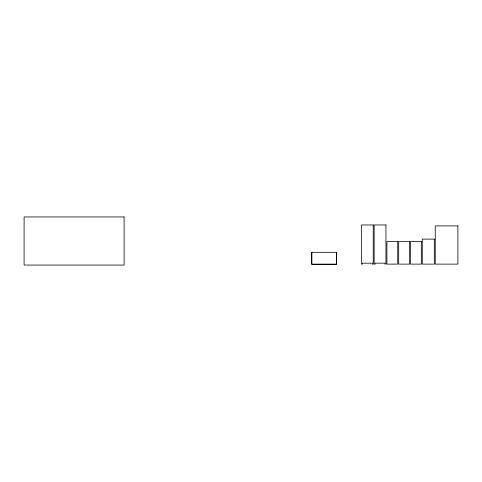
<?xml version="1.0" encoding="UTF-8"?>
<svg xmlns="http://www.w3.org/2000/svg" width="482" height="482" viewBox="0 0 482 482"><rect width="100%" height="100%" fill="white"/><g stroke="black" fill="none" stroke-linecap="round" stroke-linejoin="round"><path stroke-width="0.72" d="M336.418 252.321L336.418 264.118L311.884 264.118L311.884 252.321M124.115 216.942L24.1 216.942L24.1 265.058L124.115 265.058L124.115 216.942M373.219 224.961L361.422 224.961L361.422 264.118L362.368 264.118L362.368 263.172L372.273 263.172L372.273 264.118L373.219 264.118L373.219 224.961M385.955 224.961L374.159 224.961L374.159 264.118L375.104 264.118L375.104 263.172L385.01 263.172L385.01 264.118L385.955 264.118L385.955 224.961M457.9 225.901L435.252 225.901L435.252 264.118L457.9 264.118L457.9 225.901M434.312 239.114L422.28 239.114L422.28 264.118L434.312 264.118L434.312 239.114M397.746 241.47L386.895 241.47L386.895 264.118L397.746 264.118L397.746 241.47M409.543 241.47L398.692 241.47L398.692 264.118L409.543 264.118L409.543 241.47M421.334 241.47L410.489 241.47L410.489 264.118L421.334 264.118L421.334 241.47M336.653 252.321L311.649 252.321L311.649 264.353L336.653 264.353L336.653 252.321"/></g></svg>
